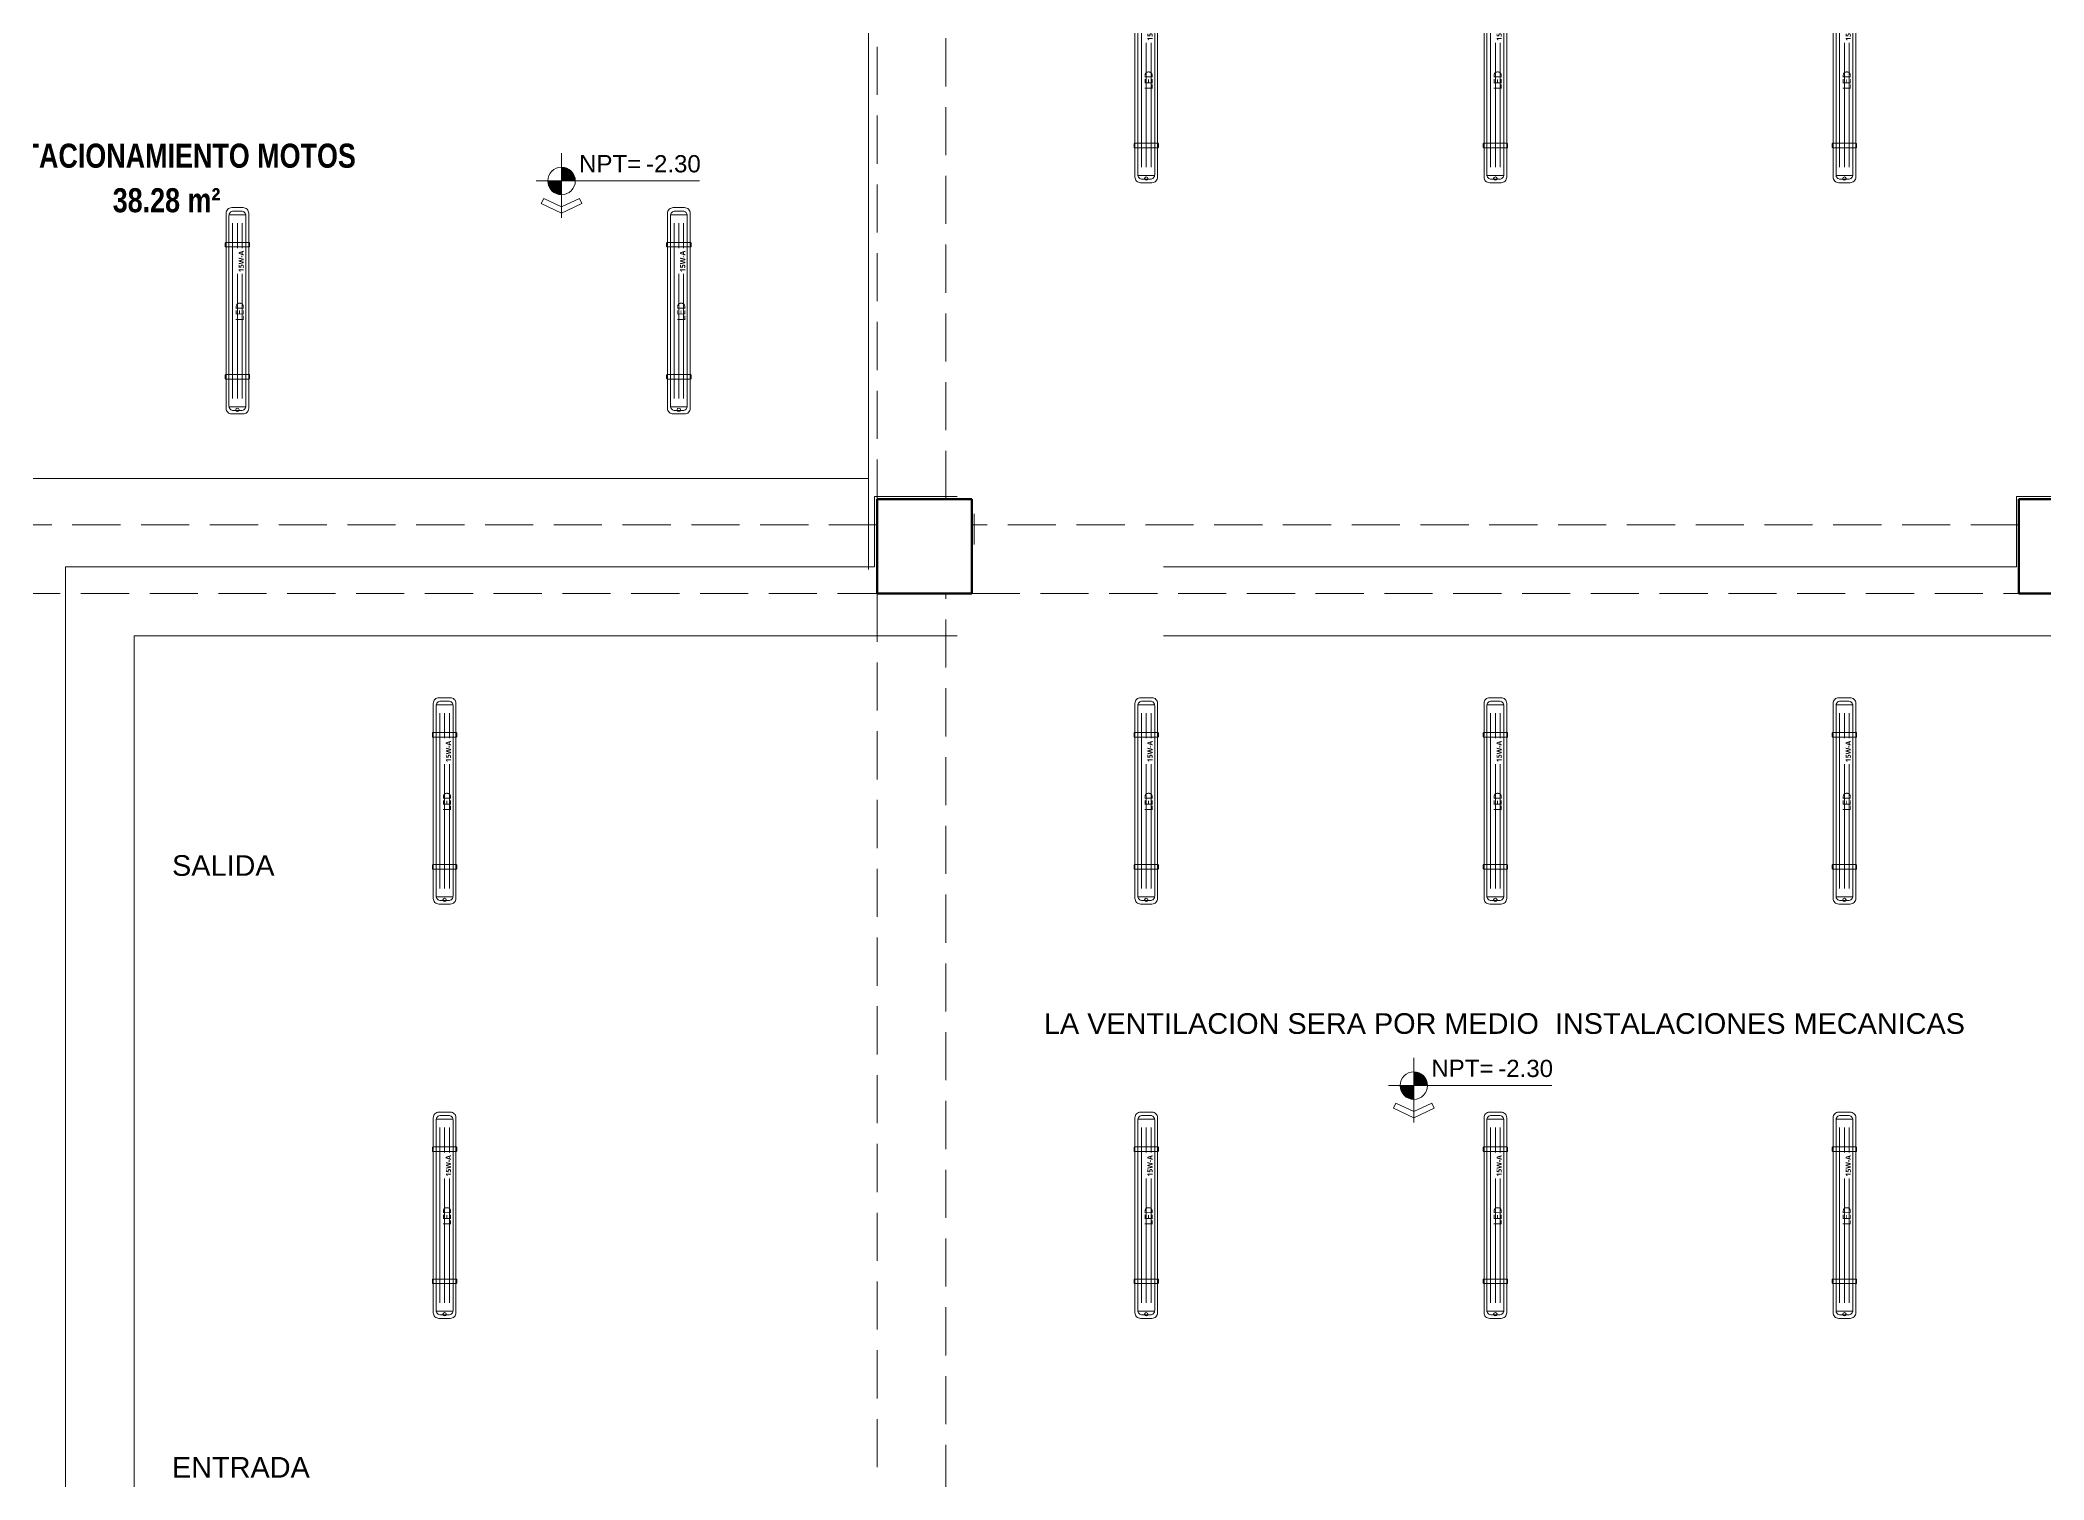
# Model space of a CAD drawing. Header units: metres. Extents: x -4 to 54.5, y -3.3 to 43.7.
# Drawn here: x 20.65 to 32.3, y 18.95 to 27.32 of the extents above; entities that cross this region are included whole.
import ezdxf

# ---------------------------------------------------------------- set-up
doc = ezdxf.new("R2010")
doc.units = ezdxf.units.M
doc.linetypes.add('Derribado', pattern=[0.4, 0.28, -0.12])
doc.layers.get('0').update_dxf_attribs({"color": 8})
for name, color, linetype, lineweight in [('A-AREA', 8, 'Continuous', 9), ('A-AREA-IDEN', 8, 'Continuous', 9), ('A-DETL', 8, 'Continuous', 9), ('A-FLOR', 8, 'Continuous', 18), ('G-ANNO-DIMS', 8, 'Continuous', 9), ('G-ANNO-TEXT', 8, 'Continuous', 9), ('S-COLS', 8, 'Continuous', 9)]:
    doc.layers.add(name, color=color, linetype=linetype, lineweight=lineweight)
doc.layers.add('IE-LUM-EST-PROPUESTA-R02', color=5, linetype='Continuous', lineweight=18, true_color=0x006b9f)
doc.layers.add('IE-LUM-L-01-15', color=5, linetype='Continuous', lineweight=18, true_color=0x126b94)
doc.styles.add('Arial', font='arial.ttf', dxfattribs={"height": 0.12})
doc.styles.add('Arial_5', font='arial.ttf', dxfattribs={"height": 0.1})
doc.styles.add('Arial_B_3', font='arialbd.ttf', dxfattribs={"width": 0.8, "height": 0.14})
doc.styles.add('EI_LUM_BOLD', font='OpenSans-Semibold.ttf')
doc.styles.add('EI_LUM_REGULAR', font='OpenSans-Regular.ttf')

# ---------------------------------------------------------------- blocks, each defined once
blk = doc.blocks.new('Cotas de elevación - CotaEleVacíoNNpt-3697023-NIV_A_S01_SÓTANO 1')
at = {"layer": 'G-ANNO-DIMS'}
h = blk.add_hatch(color=256, dxfattribs=at)
edge = h.paths.add_edge_path()
edge.add_arc((0, 0.00214), 0.0008, 0, 90, ccw=False)
edge.add_line((0.0008, 0.00214), (0, 0.00214))
edge.add_line((0, 0.00214), (0, 0.00294))
h = blk.add_hatch(color=256, dxfattribs=at)
edge = h.paths.add_edge_path()
edge.add_arc((0, 0.00214), 0.0008, 0, 90, ccw=False)
edge.add_line((0.0008, 0.00214), (0, 0.00214))
edge.add_line((0, 0.00214), (0, 0.00294))
h = blk.add_hatch(color=256, dxfattribs=at)
edge = h.paths.add_edge_path()
edge.add_line((-0.0008, 0.00214), (0, 0.00214))
edge.add_line((0, 0.00214), (0, 0.00134))
edge.add_arc((0, 0.00214), 0.0008, 180, 270, ccw=False)
for p, q in [((0, 0.00214), (0, 0.00375)), ((0, 0.00294), (0, 0.00214)), ((0, 0.00214), (0, 0.00294)), ((0, 0.00214), (0, 0.00294)), ((0, 0.00294), (0, 0.00214)), ((0, 0.00214), (-0.00148, 0.00214)), ((-0.0008, 0.00214), (0, 0.00214)), ((0, 0.00214), (-0.0008, 0.00214)), ((-0.0008, 0.00214), (0, 0.00214)), ((0, 0.00214), (0.0008, 0.00214)), ((0, 0.00134), (0, 0.00214)), ((0, 0.00214), (0.0008, 0.00214)), ((0, 0.00214), (0.00803, 0.00214)), ((0, 0.00214), (0, 0)), ((-0.00118, 0.00082), (-0.00104, 0.00112)), ((0, 0.00027), (-0.00118, 0.00082)), ((0, 0.00063), (-0.00104, 0.00112)), ((0, 0.00063), (0.00104, 0.00112)), ((0, 0.00027), (0.00118, 0.00082)), ((0.00118, 0.00082), (0.00104, 0.00112))]:
    blk.add_line(p, q, dxfattribs=at)
for start, end in [(360, 180), (90, 180), (90, 180), (360, 90), (360, 90), (180, 360), (180, 270)]:
    blk.add_arc((0, 0.00214), 0.0008, start, end, dxfattribs=at)
blk = doc.blocks.new('EST-ColumnaRectangularConcretoEst - C155x55cm-V7-NIV_A_S01_SÓTANO 1')
at = {"layer": 'S-COLS', "lineweight": 50}
for p, q in [((0.275, 0.275), (-0.275, 0.275)), ((-0.275, 0.275), (-0.275, -0.275)), ((0.275, -0.275), (0.275, 0.275)), ((-0.275, -0.275), (0.275, -0.275))]:
    blk.add_line(p, q, dxfattribs=at)
blk = doc.blocks.new('EST-ColumnaRectangularConcretoEst - C155x55cm-V10-NIV_A_S01_SÓTANO 1')
at = {"layer": 'S-COLS', "lineweight": 50}
for p, q in [((0.275, 0.275), (-0.275, 0.275)), ((-0.275, 0.275), (-0.275, -0.275)), ((0.275, -0.275), (0.275, 0.275)), ((-0.275, -0.275), (0.275, -0.275))]:
    blk.add_line(p, q, dxfattribs=at)
blk = doc.blocks.new('EI_LUM_L_01_15')
at = {"color": 0, "lineweight": 9}
for p, q in [((-5.58, 0.5), (-5.58, -0.5)), ((-5.1, 0.28), (5.1, 0.28)), ((-5.1, 0), (2.14, 0)), ((3.65, 0), (5.1, 0)), ((5.58, 0.5), (5.58, -0.5)), ((-5.1, -0.28), (2.14, -0.28)), ((3.65, -0.28), (5.1, -0.28))]:
    blk.add_line(p, q, dxfattribs=at)
at = {"color": 0, "lineweight": 13}
blk.add_lwpolyline([(-5.67, -0.66), (5.67, -0.66, 0.414214), (6, -0.33), (6, 0.33, 0.414214), (5.67, 0.66), (-5.67, 0.66, 0.414214), (-6, 0.33), (-6, -0.33, 0.414214)], format="xyb", close=True, dxfattribs=at)
at = {"color": 0, "lineweight": 9}
for points in [[(-5.53, -0.49), (5.53, -0.49, 0.414214), (5.8, -0.23), (5.8, 0.23, 0.414214), (5.53, 0.49), (-5.53, 0.49, 0.414214), (-5.8, 0.23), (-5.8, -0.23, 0.414214)], [(-3.93, -0.71), (-3.75, -0.71, 0.414214), (-3.71, -0.67), (-3.71, 0.67, 0.414214), (-3.75, 0.71), (-3.93, 0.71, 0.414214), (-3.97, 0.67), (-3.97, -0.67, 0.414214)], [(3.75, -0.71), (3.93, -0.71, 0.414214), (3.97, -0.67), (3.97, 0.67, 0.414214), (3.93, 0.71), (3.75, 0.71, 0.414214), (3.71, 0.67), (3.71, -0.67, 0.414214)]]:
    blk.add_lwpolyline(points, format="xyb", close=True, dxfattribs=at)
blk.add_circle((-5.76, 0), 0.099, dxfattribs=at)
for s, height, style, p in [('LED', 0.465, 'EI_LUM_REGULAR', (-0.59, -0.37)), ('15W-A', 0.299, 'EI_LUM_BOLD', (2.25, -0.37))]:
    blk.add_text(s, height=height, dxfattribs=dict(at, style=style)).set_placement(p)
at = {"style": 'EI_LUM_REGULAR', "flags": 1}
for tag in ['ALTURA_M', 'AMBIENTE', 'TIPO', 'ID', 'IP', 'GIRO_REFERENCIA', 'DESCRIPCION', 'POTENCIA_W', 'FLUJO_NOMINAL_LM', 'FLUJO_CALCULO_LM', 'MONTAJE', 'PAGINA_PDF', 'NUMERO_LOCAL', 'ESTADO', 'NPT_M', 'FUENTE_XY']:
    blk.add_attdef(tag, (0, 0), '', height=2.5, dxfattribs=at)

msp = doc.modelspace()

# ---------------------------------------------------------------- linework, layer by layer
at = {"layer": 'A-AREA'}
for p, q in [((25.47, 29.685), (25.47, 24.245)), ((20.44, 24.775), (25.47, 24.775))]:
    msp.add_line(p, q, dxfattribs=at)
at = {"layer": 'A-DETL', "linetype": 'Derribado', "lineweight": 18}
for p, q in [((25.52, 29.685), (25.52, 24.655)), ((25.92, 24.655), (25.92, 29.685)), ((25.52, 24.655), (25.92, 24.655)), ((25.52, 24.505), (20.49, 24.505)), ((25.52, 24.105), (25.52, 24.505)), ((32.16, 24.505), (26.07, 24.505)), ((26.07, 24.505), (26.07, 24.105)), ((32.16, 24.105), (32.16, 24.505)), ((20.49, 24.105), (25.52, 24.105)), ((25.92, 24.105), (25.52, 24.105)), ((25.52, 24.105), (25.52, 16.875)), ((25.92, 16.875), (25.92, 24.105)), ((26.07, 24.105), (32.16, 24.105))]:
    msp.add_line(p, q, dxfattribs=at)
at = {"layer": 'A-FLOR', "lineweight": 9}
for p, q in [((25.505, 24.26), (25.505, 24.67)), ((25.505, 24.67), (25.985, 24.67)), ((32.145, 24.26), (32.145, 24.67)), ((32.145, 24.67), (32.65, 24.67)), ((26.085, 24.57), (26.085, 24.39)), ((20.8, 17.216), (20.8, 24.26)), ((20.8, 24.26), (25.505, 24.26)), ((27.185, 24.26), (32.145, 24.26)), ((21.2, 23.86), (21.2, 17.616)), ((25.985, 23.86), (21.2, 23.86)), ((43.61, 23.86), (27.185, 23.86))]:
    msp.add_line(p, q, dxfattribs=at)

# ---------------------------------------------------------------- block references
at = {"layer": 'G-ANNO-DIMS', "xscale": 99.99999999999991, "yscale": 99.99999999999991, "zscale": 99.99999999999991}
for p in [(23.685, 26.291), (28.641, 21.03)]:
    msp.add_blockref('Cotas de elevación - CotaEleVacíoNNpt-3697023-NIV_A_S01_SÓTANO 1', p, dxfattribs=at)
at = {"layer": 'IE-LUM-EST-PROPUESTA-R02', "xscale": 0.1, "yscale": 0.1, "zscale": 0.1, "rotation": 90}
for p in [(27.085, 27.095), (29.115, 27.095), (31.145, 27.095), (23.005, 22.9), (27.085, 22.9), (29.115, 22.9), (31.145, 22.9), (23.005, 20.49), (27.085, 20.49), (29.115, 20.49), (31.145, 20.49)]:
    msp.add_blockref('EI_LUM_L_01_15', p, dxfattribs=at)
at = {"layer": 'IE-LUM-L-01-15', "xscale": 0.1, "yscale": 0.1, "zscale": 0.1, "rotation": 90}
for p in [(21.8, 25.75), (24.367, 25.75)]:
    msp.add_blockref('EI_LUM_L_01_15', p, dxfattribs=at)
at = {"layer": 'S-COLS', "lineweight": 5}
for name, p in [('EST-ColumnaRectangularConcretoEst - C155x55cm-V10-NIV_A_S01_SÓTANO 1', (25.795, 24.38)), ('EST-ColumnaRectangularConcretoEst - C155x55cm-V7-NIV_A_S01_SÓTANO 1', (32.435, 24.38))]:
    msp.add_blockref(name, p, dxfattribs=at)

# ---------------------------------------------------------------- texts
at = {"layer": 'A-AREA-IDEN', "char_height": 0.14, "attachment_point": 1, "style": 'Arial_B_3'}
for s, insert, width in [('ESTACIONAMIENTO MOTOS', (20.342, 26.722), 2.52051), ('38.28 m²', (21.075, 26.463), 0.74397)]:
    msp.add_mtext(s, dxfattribs=dict(at, insert=insert, width=width))
at = {"layer": 'G-ANNO-TEXT', "char_height": 0.12, "attachment_point": 1, "style": 'Arial'}
for s, insert, width in [('SALIDA', (21.42, 22.584), 0.77764), ('LA VENTILACION SERA POR MEDIO  INSTALACIONES MECANICAS', (26.49, 21.665), 6.95865), ('ENTRADA', (21.42, 19.084), 1.03418)]:
    msp.add_mtext(s, dxfattribs=dict(at, insert=insert, width=width))

# ---------------------------------------------------------------- next in the draw order: texts
at = {"layer": 'G-ANNO-DIMS', "char_height": 0.1, "width": 0.41688, "attachment_point": 1, "style": 'Arial_5', "bg_fill": 3, "box_fill_scale": 1.25, "bg_fill_color": 9, "bg_fill_true_color": 13158600, "bg_fill_transparency": 0}
for insert in [(23.787, 26.656), (28.743, 21.395)]:
    msp.add_mtext('NPT=', dxfattribs=dict(at, insert=insert))

# ---------------------------------------------------------------- next in the draw order: texts
at = {"layer": 'G-ANNO-DIMS', "char_height": 0.1, "width": 0.38076, "attachment_point": 1, "line_spacing_factor": 0.941778, "style": 'Arial_5', "bg_fill": 3, "box_fill_scale": 1.25, "bg_fill_color": 9, "bg_fill_true_color": 13158600, "bg_fill_transparency": 0}
for insert in [(24.176, 26.655), (29.132, 21.394)]:
    msp.add_mtext('-2.30', dxfattribs=dict(at, insert=insert))

doc.saveas('drawing.dxf')
